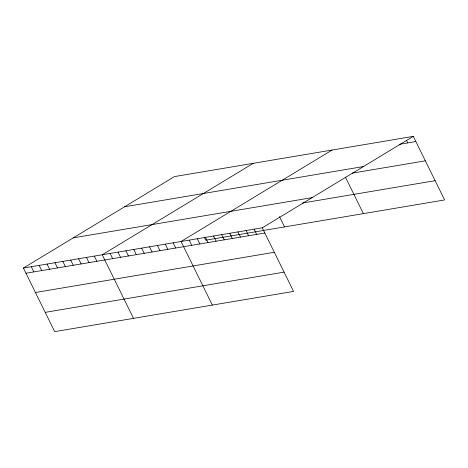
<?xml version="1.0" encoding="UTF-8"?>
<svg xmlns="http://www.w3.org/2000/svg" width="468" height="468" viewBox="0 0 468 468"><rect width="100%" height="100%" fill="white"/><g stroke="black" fill="none" stroke-linecap="round" stroke-linejoin="round"><path stroke-width="0.7" d="M23.4 268.047L262.273 227.817L293.559 291.406L54.692 331.636L23.4 268.047L174.441 176.594L413.308 136.363L444.6 199.953L205.727 240.183L204.147 236.972M253.264 163.32L102.229 254.767L133.515 318.357M332.093 150.041L181.057 241.494L212.343 305.083M262.273 227.817L413.308 136.363M399.619 144.29L415.865 141.552M124.599 206.774L363.466 166.544M352.252 173.137L425.348 160.828M73.242 237.867L312.115 197.636M302.305 203.048L435.117 180.683M25.951 273.236L264.824 233.005M35.433 292.506L274.306 252.275M45.209 312.361L284.076 272.13M406.464 140.33L407.739 142.921M345.39 177.068L363.384 213.63M279.501 216.631L284.556 226.91M254.147 229.185L256.704 234.374M246.028 230.554L248.578 235.737M237.908 231.917L240.458 237.106M229.782 233.286L232.339 238.475M221.662 234.655L224.213 239.844M213.543 236.024L216.093 241.213M205.417 237.393L207.973 242.576M197.297 238.756L199.854 243.945M189.177 240.125L191.728 245.314M173.172 242.822L175.722 248.011M165.292 244.15L167.842 249.339M157.406 245.478L159.962 250.667M149.526 246.806L152.077 251.995M141.64 248.134L144.197 253.323M133.76 249.462L136.311 254.645M125.874 250.789L128.431 255.973M117.994 252.112L120.545 257.301M110.109 253.44L112.665 258.628M94.343 256.095L96.899 261.284M86.463 257.423L89.014 262.612M78.577 258.751L81.134 263.94M70.697 260.079L73.248 265.268M62.811 261.407L65.368 266.596M54.931 262.735L57.482 267.924M47.046 264.063L49.602 269.252M39.166 265.391L41.716 270.58M31.28 266.719L33.836 271.908"/></g></svg>
